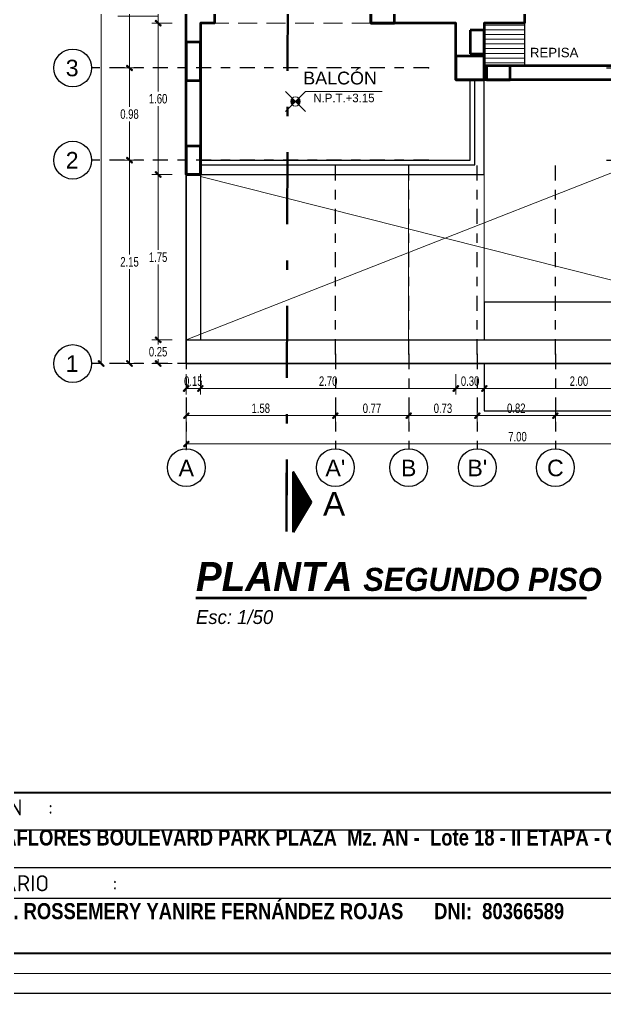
# Model space of a CAD drawing. Header units: millimetres. Extents: x 10610 to 10705, y -16613.7 to -16584.2.
# Drawn here: x 10623.36 to 10629.55, y -16613.7 to -16603.41 of the extents above; entities that cross this region are included whole.
import ezdxf
from ezdxf.enums import TextEntityAlignment as Align

# ---------------------------------------------------------------- set-up
doc = ezdxf.new("R2010")
doc.units = ezdxf.units.MM
for name, pattern in [('DASHDOTX2', [50.8, 25.4, -12.7, 0, -12.7]), ('HIDDEN', [0.375, 0.25, -0.125]), ('Punto & Rayas', [0.335139, 0.15875, -0.088194, 0, -0.088194])]:
    doc.linetypes.add(name, pattern=pattern)
doc.layers.add('0.2', color=2, linetype='Continuous')
doc.layers.add('Nuevo_Estructura - Forjados', color=7, linetype='Continuous')
for name, color, linetype, lineweight in [('0.6', 252, 'Continuous', 50), ('01_GRIS 250', 250, 'Continuous', 9), ('COLUMNAS', 6, 'Continuous', 20), ('Muro Alto', 1, 'Continuous', 80), ('Muro sin techar', 160, 'Continuous', 40), ('p2', 53, 'Continuous', 20), ('P4', 144, 'Continuous', 40), ('P6', 255, 'Continuous', 20), ('Text. titulos .jlay', 10, 'Continuous', 70)]:
    doc.layers.add(name, color=color, linetype=linetype, lineweight=lineweight)
doc.layers.add('Nuevo_Estructura - Forjados_Pluma_Nº__209', color=7, linetype='Continuous', lineweight=30, true_color=0x3e4f7b)
doc.layers.add('Nuevo_Estructura - Forjados_Pluma_Nº__219', color=7, linetype='Continuous', lineweight=13, true_color=0x404b6a)
doc.styles.add('CENTURY JOSE TEXT', font='GOTHICI.TTF')
doc.styles.add('Estilo_Generado_1', font='arial.ttf')
doc.styles.add('mahico', font='GOTHIC.TTF', dxfattribs={"width": 0.75})
doc.styles.get("Standard").update_dxf_attribs({"font": 'arial.ttf'})
doc.styles.add('style1', font='arial.ttf')
doc.styles.add('stylus', font='stylu.ttf')
doc.styles.add('TEXTO PRINCIPAL', font='swissek.ttf', dxfattribs={"height": 0.15})
doc.dimstyles.new('Copia de 50 P', dxfattribs={"dimtxt": 0.1, "dimasz": 0.01, "dimexe": 0.065, "dimexo": 0.0625, "dimgap": 0.025, "dimtad": 1, "dimtih": 1, "dimtoh": 1, "dimzin": 0, "dimdsep": 46, "dimtxsty": 'mahico', "dimblk": 'pa cotas', "dimcen": 0.09, "dimdle": 0.3, "dimclrd": 256, "dimclre": 256, "dimclrt": 256, "dimadec": 0, "dimazin": 0, "dimtfac": 1, "dimtofl": 0, "dimtmove": 0, "dimatfit": 3, "dimfxl": 0.15, "dimfxlon": 1, "dimtolj": 1, "dimtzin": 0, "dimlwd": 5, "dimlwe": 5, "dimarcsym": 0})

# ---------------------------------------------------------------- blocks, each defined once
blk = doc.blocks.new('A$C25241A85')
at = {"layer": 'p2', "lineweight": 9}
h = blk.add_hatch(color=256, dxfattribs=at)
h.paths.add_polyline_path([(0.071, 0.141, 0.198912), (0.056, 0.106, 0.198912), (0.071, 0.071), (0.106, 0.106)])
h.paths.add_polyline_path([(0.106, 0.106), (0.141, 0.071, 0.198912), (0.156, 0.106, 0.198912), (0.141, 0.141)])
at = {"layer": 'p2'}
blk.add_line((0.212, 0), (0, 0.212), dxfattribs=at)
blk.add_lwpolyline([(1.024, 0.212), (0.212, 0.212), (0, 0)], dxfattribs=at)
blk.add_circle((0.106, 0.106), 0.05, dxfattribs=at)
blk = doc.blocks.new('*X335')
at = {"color": 0}
for p, q in [((-18.3607, 8.7498), (-18.3299, 8.7806)), ((-18.3554, 8.7586), (-18.3299, 8.7841)), ((-18.3501, 8.7674), (-18.3299, 8.7877)), ((-18.3448, 8.7763), (-18.3299, 8.7912)), ((-18.3395, 8.7851), (-18.3299, 8.7947)), ((-18.3342, 8.794), (-18.3299, 8.7983)), ((-18.3892, 8.7), (-18.3299, 8.7594)), ((-18.3879, 8.6978), (-18.3299, 8.7558)), ((-18.3872, 8.7056), (-18.3299, 8.7629)), ((-18.3866, 8.6956), (-18.3299, 8.7523)), ((-18.3853, 8.6934), (-18.3299, 8.7488)), ((-18.3819, 8.7144), (-18.3299, 8.7664)), ((-18.3766, 8.7232), (-18.3299, 8.77)), ((-18.3713, 8.7321), (-18.3299, 8.7735)), ((-18.366, 8.7409), (-18.3299, 8.777)), ((-18.3839, 8.6912), (-18.3299, 8.7452)), ((-18.3826, 8.689), (-18.3299, 8.7417)), ((-18.3813, 8.6868), (-18.3299, 8.7382)), ((-18.3799, 8.6846), (-18.3299, 8.7346)), ((-18.3786, 8.6824), (-18.3299, 8.7311)), ((-18.3773, 8.6801), (-18.3299, 8.7276)), ((-18.376, 8.6779), (-18.3299, 8.724)), ((-18.3746, 8.6757), (-18.3299, 8.7205)), ((-18.3733, 8.6735), (-18.3299, 8.7169)), ((-18.372, 8.6713), (-18.3299, 8.7134)), ((-18.3707, 8.6691), (-18.3299, 8.7099)), ((-18.3693, 8.6669), (-18.3299, 8.7063)), ((-18.368, 8.6647), (-18.3299, 8.7028)), ((-18.3667, 8.6625), (-18.3299, 8.6993)), ((-18.3654, 8.6603), (-18.3299, 8.6957)), ((-18.364, 8.658), (-18.3299, 8.6922)), ((-18.3627, 8.6558), (-18.3299, 8.6887)), ((-18.3614, 8.6536), (-18.3299, 8.6851)), ((-18.3601, 8.6514), (-18.3299, 8.6816)), ((-18.3587, 8.6492), (-18.3299, 8.6781)), ((-18.3574, 8.647), (-18.3299, 8.6745)), ((-18.3561, 8.6448), (-18.3299, 8.671)), ((-18.3548, 8.6426), (-18.3299, 8.6674)), ((-18.3534, 8.6404), (-18.3299, 8.6639)), ((-18.3521, 8.6382), (-18.3299, 8.6604)), ((-18.3508, 8.6359), (-18.3299, 8.6568)), ((-18.3495, 8.6337), (-18.3299, 8.6533)), ((-18.3481, 8.6315), (-18.3299, 8.6498)), ((-18.3468, 8.6293), (-18.3299, 8.6462)), ((-18.3455, 8.6271), (-18.3299, 8.6427)), ((-18.3442, 8.6249), (-18.3299, 8.6392)), ((-18.3428, 8.6227), (-18.3299, 8.6356)), ((-18.3415, 8.6205), (-18.3299, 8.6321)), ((-18.3402, 8.6183), (-18.3299, 8.6286)), ((-18.3388, 8.6161), (-18.3299, 8.625)), ((-18.3375, 8.6139), (-18.3299, 8.6215)), ((-18.3362, 8.6116), (-18.3299, 8.6179)), ((-18.3349, 8.6094), (-18.3299, 8.6144)), ((-18.3335, 8.6072), (-18.3299, 8.6109)), ((-18.3322, 8.605), (-18.3299, 8.6073)), ((-18.3309, 8.6028), (-18.3299, 8.6038))]:
    blk.add_line(p, q, dxfattribs=at)
blk = doc.blocks.new('INDC')
at = {"layer": '0.6', "linetype": 'DASHDOTX2', "ltscale": 0.005}
blk.add_line((-0.0202, -0.0891), (-0.0202, 0.0893), dxfattribs=at)
at = {"layer": '0.6'}
blk.add_lwpolyline([(0, 0.0909), (0, -0.0909), (0.0545, 0)], close=True, dxfattribs=at)
at = {"xscale": -0.9085966123466278, "yscale": 0.9085966123466278, "zscale": 0.9085966123460401}
blk.add_blockref('*X335', (-16.6545, -7.9058), dxfattribs=at)
blk = doc.blocks.new('hjygfvdc')
at = {"layer": '0.6', "linetype": 'DASHDOTX2', "ltscale": 0.03}
blk.add_line((3030.343, 68.844), (3030.397, 92.839), dxfattribs=at)
at = {"layer": '0.2', "xscale": -3.485268437144879, "yscale": 3.485268437144879, "zscale": 3.485268437144879, "rotation": 180}
blk.add_blockref('INDC', (3030.414, 69.156), dxfattribs=at)
at = {"color": 252, "style": 'TEXTO PRINCIPAL'}
blk.add_text('A', height=0.25, dxfattribs=at).set_placement((3030.846, 69.139), align=Align.MIDDLE)
blk = doc.blocks.new('REVREER')
at = {"layer": 'COLUMNAS', "color": 1, "lineweight": 80, "ltscale": 0.2}
for points in [[(10629.823, -16644.559), (10629.973, -16644.559), (10629.973, -16644.157), (10629.823, -16644.157)], [(10632.973, -16644.304), (10632.673, -16644.304), (10632.673, -16644.554), (10632.973, -16644.554)], [(10629.973, -16645.254), (10629.823, -16645.254), (10629.823, -16645.554), (10629.973, -16645.554)]]:
    blk.add_lwpolyline(points, close=True, dxfattribs=at)
at = {"layer": 'Muro Alto', "color": 6, "linetype": 'HIDDEN', "lineweight": 60}
for points in [[(10632.023, -16643.954), (10632.023, -16643.804), (10631.773, -16643.804), (10631.773, -16643.954)], [(10632.823, -16644.279), (10632.973, -16644.279), (10632.973, -16644.029), (10632.823, -16644.029)], [(10633.248, -16644.554), (10633.248, -16644.404), (10632.998, -16644.404), (10632.998, -16644.554)]]:
    blk.add_lwpolyline(points, close=True, dxfattribs=at)
blk = doc.blocks.new('HTRHTRHTR')
for p, q in [((3400.57, -122.31), (4235.83, -122.31)), ((3944.67, -122.31), (3596.93, -122.31)), ((3909.89, -130.47), (3582.74, -130.47)), ((3909.89, -138.63), (3582.74, -138.63)), ((3753.41, -145.26), (3582.74, -145.26)), ((4235.83, -157.09), (3400.57, -157.09)), ((3400.57, -157.09), (4235.83, -157.09)), ((4244.53, -165.78), (3391.88, -165.78))]:
    blk.add_line(p, q)
at = {"layer": 'P4', "color": 7}
for p, q in [((3400.57, -122.31), (4235.83, -122.31)), ((4235.83, -157.09), (3400.57, -157.09))]:
    blk.add_line(p, q, dxfattribs=at)
at = {"layer": 'P6', "color": 7}
blk.add_line((4240.18, -161.44), (3396.22, -161.44), dxfattribs=at)
at = {"attachment_point": 1}
for s, width, insert, char_height in [('{\\fISOCPEUR|b0|i0|c0|p34;UBICACIÓN^I:\\P\\H0.11883x;\\P\\fArial Narrow|b1|i0|c0|p34;\\H8.4156x;URB. MIRAFLORES BOULEVARD PARK PLAZA  Mz. AN -  Lote 18 - II ETAPA - CASTILLA}', 170.715, (3584.49, -123.81), 3.47742), ('{\\fISOCPEUR|b0|i0|c0|p34;PROPIETARIO^I:\\P\\H0.04009x;\\P\\fArial Narrow|b1|i0|c0|p34;\\H24.94136x;^ISra. ROSSEMERY YANIRE FERNÁNDEZ ROJAS ^IDNI:  80366589}', 173.2287, (3584.49, -140.2), 3.4774)]:
    blk.add_mtext_dynamic_manual_height_columns(s, width=width, gutter_width=1.07, heights=[0], dxfattribs=dict(at, insert=insert, char_height=char_height))
blk = doc.blocks.new('Marcador de red estándar')
at = {"layer": 'Nuevo_Estructura - Forjados_Pluma_Nº__209', "color": 167, "linetype": 'Punto & Rayas', "lineweight": 30, "true_color": 0x3e4f7b}
for q in [(-10.9, 0), (-7.9, 0)]:
    blk.add_line((-9.9, 0), q, dxfattribs=at)
at = {"layer": 'Nuevo_Estructura - Forjados_Pluma_Nº__209', "color": 167, "linetype": 'Continuous', "lineweight": 30, "true_color": 0x3e4f7b}
blk.add_circle((-11.1, 0), 0.2, dxfattribs=at)
at = {"layer": 'Nuevo_Estructura - Forjados_Pluma_Nº__209', "color": 167, "linetype": 'Punto & Rayas', "lineweight": 30, "true_color": 0x3e4f7b}
blk.add_point((-9.9, 0), dxfattribs=at)
blk.add_point((-9.9, 0), dxfattribs=at)
at = {"layer": 'Nuevo_Estructura - Forjados_Pluma_Nº__219', "color": 167, "lineweight": 13, "true_color": 0x404b6a, "style": 'Estilo_Generado_1'}
for tag, p in [('AC_MarkerText_1_0', (-10.973, -0.04)), ('AC_MarkerText_1_1', (11.228, -0.04))]:
    blk.add_attdef(tag, text='', height=0.175, rotation=270, dxfattribs=at).set_placement(p, align=Align.TOP_CENTER)
blk = doc.blocks.new('pa cotas')
h = blk.add_hatch(color=256)
h.paths.add_polyline_path([(2.4, 3.1), (-3.1, -2.4), (-2.4, -3.1)])
h.paths.add_polyline_path([(3.1, 2.4), (2.4, 3.1), (-2.4, -3.1)])
blk.add_line((-2.4, -3.1), (2.4, 3.1))
blk.add_lwpolyline([(3.1, 2.4), (2.4, 3.1), (-3.1, -2.4), (-2.4, -3.1)], close=True)
blk = doc.blocks.new('*D659')
at = {"lineweight": 5, "transparency": 16777216}
for p, q in [((10599.703, -16552.193), (10599.488, -16552.193)), ((10599.553, -16552.203), (10599.553, -16562.116)), ((10599.553, -16572.183), (10599.553, -16562.271)), ((10599.553, -16572.193), (10599.488, -16572.193))]:
    blk.add_line(p, q, dxfattribs=at)
at = {"layer": 'Defpoints', "color": 0, "transparency": 16777216}
for p in [(10600.453, -16552.193), (10599.553, -16572.193), (10599.553, -16572.193)]:
    blk.add_point(p, dxfattribs=at)
at = {"lineweight": 5, "transparency": 16777216, "xscale": 0.01, "yscale": 0.01, "zscale": 0.01}
for p, rotation in [((10599.553, -16552.193), 90), ((10599.553, -16572.193), 270)]:
    blk.add_blockref('pa cotas', p, dxfattribs=dict(at, rotation=rotation))
at = {"transparency": 16777216, "insert": (10599.553, -16562.193), "char_height": 0.1, "attachment_point": 5, "style": 'mahico'}
blk.add_mtext('\\A1;20.00', dxfattribs=at)
blk = doc.blocks.new('Marcador de red estándar_2')
at = {"layer": 'Nuevo_Estructura - Forjados_Pluma_Nº__209', "color": 167, "linetype": 'Punto & Rayas', "lineweight": 30, "true_color": 0x3e4f7b}
for p, q in [((-0.942, 0), (-4.5, 0)), ((0.942, 0), (4.5, 0))]:
    blk.add_line(p, q, dxfattribs=at)
at = {"layer": 'Nuevo_Estructura - Forjados_Pluma_Nº__209', "color": 167, "linetype": 'Continuous', "lineweight": 30, "true_color": 0x3e4f7b}
for centre in [(-4.7, 0), (4.7, 0)]:
    blk.add_circle(centre, 0.2, dxfattribs=at)
at = {"layer": 'Nuevo_Estructura - Forjados_Pluma_Nº__209', "color": 167, "linetype": 'Punto & Rayas', "lineweight": 30, "true_color": 0x3e4f7b}
blk.add_point((0.942, 0), dxfattribs=at)
blk.add_point((0.942, 0), dxfattribs=at)
at = {"layer": 'Nuevo_Estructura - Forjados_Pluma_Nº__219', "color": 167, "lineweight": 13, "true_color": 0x404b6a, "style": 'Estilo_Generado_1'}
for tag, p in [('AC_MarkerText_1_0', (-4.7, -0.168)), ('AC_MarkerText_1_1', (4.7, -0.168))]:
    blk.add_attdef(tag, text='', height=0.175, rotation=180, dxfattribs=at).set_placement(p, align=Align.TOP_CENTER)
blk = doc.blocks.new('*D662')
at = {"lineweight": 5, "transparency": 16777216}
for p, q in [((10600.003, -16566.618), (10599.788, -16566.618)), ((10599.853, -16566.628), (10599.853, -16567.766)), ((10599.853, -16569.058), (10599.853, -16567.921)), ((10600.003, -16569.068), (10599.788, -16569.068))]:
    blk.add_line(p, q, dxfattribs=at)
at = {"layer": 'Defpoints', "color": 0, "transparency": 16777216}
for p in [(10600.453, -16566.618), (10599.853, -16569.068), (10600.453, -16569.068)]:
    blk.add_point(p, dxfattribs=at)
at = {"lineweight": 5, "transparency": 16777216, "xscale": 0.01, "yscale": 0.01, "zscale": 0.01}
for p, rotation in [((10599.853, -16566.618), 90), ((10599.853, -16569.068), 270)]:
    blk.add_blockref('pa cotas', p, dxfattribs=dict(at, rotation=rotation))
at = {"transparency": 16777216, "insert": (10599.853, -16567.843), "char_height": 0.1, "attachment_point": 5, "style": 'mahico'}
blk.add_mtext('\\A1;2.45', dxfattribs=at)
blk = doc.blocks.new('*D663')
at = {"lineweight": 5, "transparency": 16777216}
for p, q in [((10600.003, -16569.068), (10599.788, -16569.068)), ((10599.853, -16569.078), (10599.853, -16569.478)), ((10599.853, -16570.033), (10599.853, -16569.633)), ((10600.003, -16570.043), (10599.788, -16570.043))]:
    blk.add_line(p, q, dxfattribs=at)
at = {"layer": 'Defpoints', "color": 0, "transparency": 16777216}
for p in [(10600.453, -16569.068), (10599.853, -16570.043), (10600.453, -16570.043)]:
    blk.add_point(p, dxfattribs=at)
at = {"lineweight": 5, "transparency": 16777216, "xscale": 0.01, "yscale": 0.01, "zscale": 0.01}
for p, rotation in [((10599.853, -16569.068), 90), ((10599.853, -16570.043), 270)]:
    blk.add_blockref('pa cotas', p, dxfattribs=dict(at, rotation=rotation))
at = {"transparency": 16777216, "insert": (10599.853, -16569.556), "char_height": 0.1, "attachment_point": 5, "style": 'mahico'}
blk.add_mtext('\\A1;0.98', dxfattribs=at)
blk = doc.blocks.new('*D664')
at = {"lineweight": 5, "transparency": 16777216}
for p, q in [((10600.003, -16570.043), (10599.788, -16570.043)), ((10599.853, -16570.053), (10599.853, -16571.041)), ((10599.853, -16572.183), (10599.853, -16571.196)), ((10600.003, -16572.193), (10599.788, -16572.193))]:
    blk.add_line(p, q, dxfattribs=at)
at = {"layer": 'Defpoints', "color": 0, "transparency": 16777216}
for p in [(10600.453, -16570.043), (10599.853, -16572.193), (10600.453, -16572.193)]:
    blk.add_point(p, dxfattribs=at)
at = {"lineweight": 5, "transparency": 16777216, "xscale": 0.01, "yscale": 0.01, "zscale": 0.01}
for p, rotation in [((10599.853, -16570.043), 90), ((10599.853, -16572.193), 270)]:
    blk.add_blockref('pa cotas', p, dxfattribs=dict(at, rotation=rotation))
at = {"transparency": 16777216, "insert": (10599.853, -16571.118), "char_height": 0.1, "attachment_point": 5, "style": 'mahico'}
blk.add_mtext('\\A1;2.15', dxfattribs=at)
blk = doc.blocks.new('*D687')
at = {"lineweight": 5, "transparency": 16777216}
for p, q in [((10600.453, -16572.893), (10600.453, -16573.108)), ((10600.463, -16573.043), (10607.443, -16573.043)), ((10607.453, -16573.043), (10607.453, -16573.108))]:
    blk.add_line(p, q, dxfattribs=at)
at = {"layer": 'Defpoints', "color": 0, "transparency": 16777216}
for p in [(10600.453, -16572.143), (10607.453, -16573.043), (10607.453, -16573.043)]:
    blk.add_point(p, dxfattribs=at)
at = {"lineweight": 5, "transparency": 16777216, "xscale": 0.01, "yscale": 0.01, "zscale": 0.01, "rotation": 180}
blk.add_blockref('pa cotas', (10600.453, -16573.043), dxfattribs=at)
at = {"lineweight": 5, "transparency": 16777216, "xscale": 0.01, "yscale": 0.01, "zscale": 0.01}
blk.add_blockref('pa cotas', (10607.453, -16573.043), dxfattribs=at)
at = {"transparency": 16777216, "insert": (10603.953, -16572.966), "char_height": 0.1, "attachment_point": 5, "style": 'mahico'}
blk.add_mtext('\\A1;7.00', dxfattribs=at)
blk = doc.blocks.new('*D688')
at = {"lineweight": 5, "transparency": 16777216}
for p, q in [((10600.453, -16572.593), (10600.453, -16572.808)), ((10602.028, -16572.593), (10602.028, -16572.808)), ((10600.463, -16572.743), (10602.018, -16572.743))]:
    blk.add_line(p, q, dxfattribs=at)
at = {"layer": 'Defpoints', "color": 0, "transparency": 16777216}
for p in [(10600.453, -16572.143), (10602.028, -16572.193), (10602.028, -16572.743)]:
    blk.add_point(p, dxfattribs=at)
at = {"lineweight": 5, "transparency": 16777216, "xscale": 0.01, "yscale": 0.01, "zscale": 0.01, "rotation": 180}
blk.add_blockref('pa cotas', (10600.453, -16572.743), dxfattribs=at)
at = {"lineweight": 5, "transparency": 16777216, "xscale": 0.01, "yscale": 0.01, "zscale": 0.01}
blk.add_blockref('pa cotas', (10602.028, -16572.743), dxfattribs=at)
at = {"transparency": 16777216, "insert": (10601.24, -16572.666), "char_height": 0.1, "attachment_point": 5, "style": 'mahico'}
blk.add_mtext('\\A1;1.58', dxfattribs=at)
blk = doc.blocks.new('*D689')
at = {"lineweight": 5, "transparency": 16777216}
for p, q in [((10602.028, -16572.593), (10602.028, -16572.808)), ((10602.803, -16572.593), (10602.803, -16572.808)), ((10602.038, -16572.743), (10602.793, -16572.743))]:
    blk.add_line(p, q, dxfattribs=at)
at = {"layer": 'Defpoints', "color": 0, "transparency": 16777216}
for p in [(10602.028, -16572.193), (10602.803, -16572.193), (10602.803, -16572.743)]:
    blk.add_point(p, dxfattribs=at)
at = {"lineweight": 5, "transparency": 16777216, "xscale": 0.01, "yscale": 0.01, "zscale": 0.01, "rotation": 180}
blk.add_blockref('pa cotas', (10602.028, -16572.743), dxfattribs=at)
at = {"lineweight": 5, "transparency": 16777216, "xscale": 0.01, "yscale": 0.01, "zscale": 0.01}
blk.add_blockref('pa cotas', (10602.803, -16572.743), dxfattribs=at)
at = {"transparency": 16777216, "insert": (10602.415, -16572.666), "char_height": 0.1, "attachment_point": 5, "style": 'mahico'}
blk.add_mtext('\\A1;0.77', dxfattribs=at)
blk = doc.blocks.new('*D690')
at = {"lineweight": 5, "transparency": 16777216}
for p, q in [((10602.803, -16572.593), (10602.803, -16572.808)), ((10603.528, -16572.593), (10603.528, -16572.808)), ((10602.813, -16572.743), (10603.518, -16572.743))]:
    blk.add_line(p, q, dxfattribs=at)
at = {"layer": 'Defpoints', "color": 0, "transparency": 16777216}
for p in [(10602.803, -16572.193), (10603.528, -16572.193), (10603.528, -16572.743)]:
    blk.add_point(p, dxfattribs=at)
at = {"lineweight": 5, "transparency": 16777216, "xscale": 0.01, "yscale": 0.01, "zscale": 0.01, "rotation": 180}
blk.add_blockref('pa cotas', (10602.803, -16572.743), dxfattribs=at)
at = {"lineweight": 5, "transparency": 16777216, "xscale": 0.01, "yscale": 0.01, "zscale": 0.01}
blk.add_blockref('pa cotas', (10603.528, -16572.743), dxfattribs=at)
at = {"transparency": 16777216, "insert": (10603.165, -16572.666), "char_height": 0.1, "attachment_point": 5, "style": 'mahico'}
blk.add_mtext('\\A1;0.73', dxfattribs=at)
blk = doc.blocks.new('*D691')
at = {"lineweight": 5, "transparency": 16777216}
for p, q in [((10603.528, -16572.593), (10603.528, -16572.808)), ((10604.353, -16572.593), (10604.353, -16572.808)), ((10603.538, -16572.743), (10604.343, -16572.743))]:
    blk.add_line(p, q, dxfattribs=at)
at = {"layer": 'Defpoints', "color": 0, "transparency": 16777216}
for p in [(10603.528, -16572.193), (10604.353, -16572.193), (10604.353, -16572.743)]:
    blk.add_point(p, dxfattribs=at)
at = {"lineweight": 5, "transparency": 16777216, "xscale": 0.01, "yscale": 0.01, "zscale": 0.01, "rotation": 180}
blk.add_blockref('pa cotas', (10603.528, -16572.743), dxfattribs=at)
at = {"lineweight": 5, "transparency": 16777216, "xscale": 0.01, "yscale": 0.01, "zscale": 0.01}
blk.add_blockref('pa cotas', (10604.353, -16572.743), dxfattribs=at)
at = {"transparency": 16777216, "insert": (10603.94, -16572.666), "char_height": 0.1, "attachment_point": 5, "style": 'mahico'}
blk.add_mtext('\\A1;0.82', dxfattribs=at)
blk = doc.blocks.new('*D692')
at = {"lineweight": 5, "transparency": 16777216}
for p, q in [((10604.353, -16572.593), (10604.353, -16572.808)), ((10605.803, -16572.593), (10605.803, -16572.808)), ((10604.363, -16572.743), (10605.793, -16572.743))]:
    blk.add_line(p, q, dxfattribs=at)
at = {"layer": 'Defpoints', "color": 0, "transparency": 16777216}
for p in [(10604.353, -16572.193), (10605.803, -16572.193), (10605.803, -16572.743)]:
    blk.add_point(p, dxfattribs=at)
at = {"lineweight": 5, "transparency": 16777216, "xscale": 0.01, "yscale": 0.01, "zscale": 0.01, "rotation": 180}
blk.add_blockref('pa cotas', (10604.353, -16572.743), dxfattribs=at)
at = {"lineweight": 5, "transparency": 16777216, "xscale": 0.01, "yscale": 0.01, "zscale": 0.01}
blk.add_blockref('pa cotas', (10605.803, -16572.743), dxfattribs=at)
at = {"transparency": 16777216, "insert": (10605.078, -16572.666), "char_height": 0.1, "attachment_point": 5, "style": 'mahico'}
blk.add_mtext('\\A1;1.45', dxfattribs=at)
blk = doc.blocks.new('*D702')
at = {"lineweight": 5, "transparency": 16777216}
for p, q in [((10625.123, -16607.156), (10625.123, -16607.371)), ((10625.273, -16607.156), (10625.273, -16607.371)), ((10625.133, -16607.306), (10625.263, -16607.306))]:
    blk.add_line(p, q, dxfattribs=at)
at = {"layer": 'Defpoints', "color": 0, "transparency": 16777216}
for p in [(10625.123, -16607.043), (10625.273, -16607.043), (10625.273, -16607.306)]:
    blk.add_point(p, dxfattribs=at)
at = {"lineweight": 5, "transparency": 16777216, "xscale": 0.01, "yscale": 0.01, "zscale": 0.01, "rotation": 180}
blk.add_blockref('pa cotas', (10625.123, -16607.306), dxfattribs=at)
at = {"lineweight": 5, "transparency": 16777216, "xscale": 0.01, "yscale": 0.01, "zscale": 0.01}
blk.add_blockref('pa cotas', (10625.273, -16607.306), dxfattribs=at)
at = {"transparency": 16777216, "insert": (10625.198, -16607.229), "char_height": 0.1, "attachment_point": 5, "style": 'mahico'}
blk.add_mtext('\\A1;0.15', dxfattribs=at)
blk = doc.blocks.new('*D768')
at = {"lineweight": 5, "transparency": 16777216}
for p, q in [((10625.273, -16607.156), (10625.273, -16607.371)), ((10627.973, -16607.156), (10627.973, -16607.371)), ((10625.283, -16607.306), (10627.963, -16607.306))]:
    blk.add_line(p, q, dxfattribs=at)
at = {"layer": 'Defpoints', "color": 0, "transparency": 16777216}
for p in [(10627.973, -16604.043), (10625.273, -16607.043), (10627.973, -16607.306)]:
    blk.add_point(p, dxfattribs=at)
at = {"lineweight": 5, "transparency": 16777216, "xscale": 0.01, "yscale": 0.01, "zscale": 0.01, "rotation": 180}
blk.add_blockref('pa cotas', (10625.273, -16607.306), dxfattribs=at)
at = {"lineweight": 5, "transparency": 16777216, "xscale": 0.01, "yscale": 0.01, "zscale": 0.01}
blk.add_blockref('pa cotas', (10627.973, -16607.306), dxfattribs=at)
at = {"transparency": 16777216, "insert": (10626.623, -16607.229), "char_height": 0.1, "attachment_point": 5, "style": 'mahico'}
blk.add_mtext('\\A1;2.70', dxfattribs=at)
blk = doc.blocks.new('*D769')
at = {"lineweight": 5, "transparency": 16777216}
for p, q in [((10627.973, -16607.156), (10627.973, -16607.371)), ((10628.273, -16607.156), (10628.273, -16607.371)), ((10627.983, -16607.306), (10628.263, -16607.306))]:
    blk.add_line(p, q, dxfattribs=at)
at = {"layer": 'Defpoints', "color": 0, "transparency": 16777216}
for p in [(10628.273, -16603.893), (10627.973, -16604.043), (10628.273, -16607.306)]:
    blk.add_point(p, dxfattribs=at)
at = {"lineweight": 5, "transparency": 16777216, "xscale": 0.01, "yscale": 0.01, "zscale": 0.01, "rotation": 180}
blk.add_blockref('pa cotas', (10627.973, -16607.306), dxfattribs=at)
at = {"lineweight": 5, "transparency": 16777216, "xscale": 0.01, "yscale": 0.01, "zscale": 0.01}
blk.add_blockref('pa cotas', (10628.273, -16607.306), dxfattribs=at)
at = {"transparency": 16777216, "insert": (10628.123, -16607.229), "char_height": 0.1, "attachment_point": 5, "style": 'mahico'}
blk.add_mtext('\\A1;0.30', dxfattribs=at)
blk = doc.blocks.new('*D770')
at = {"lineweight": 5, "transparency": 16777216}
for p, q in [((10628.273, -16607.156), (10628.273, -16607.371)), ((10630.273, -16607.156), (10630.273, -16607.371)), ((10628.283, -16607.306), (10630.263, -16607.306))]:
    blk.add_line(p, q, dxfattribs=at)
at = {"layer": 'Defpoints', "color": 0, "transparency": 16777216}
for p in [(10628.273, -16603.893), (10630.273, -16604.043), (10630.273, -16607.306)]:
    blk.add_point(p, dxfattribs=at)
at = {"lineweight": 5, "transparency": 16777216, "xscale": 0.01, "yscale": 0.01, "zscale": 0.01, "rotation": 180}
blk.add_blockref('pa cotas', (10628.273, -16607.306), dxfattribs=at)
at = {"lineweight": 5, "transparency": 16777216, "xscale": 0.01, "yscale": 0.01, "zscale": 0.01}
blk.add_blockref('pa cotas', (10630.273, -16607.306), dxfattribs=at)
at = {"transparency": 16777216, "insert": (10629.273, -16607.229), "char_height": 0.1, "attachment_point": 5, "style": 'mahico'}
blk.add_mtext('\\A1;2.00', dxfattribs=at)
blk = doc.blocks.new('*D785')
at = {"lineweight": 5, "transparency": 16777216}
for p, q in [((10624.643, -16603.369), (10624.399, -16603.369)), ((10624.826, -16603.369), (10624.643, -16603.369)), ((10624.976, -16603.293), (10624.761, -16603.293)), ((10624.826, -16603.303), (10624.826, -16603.434)), ((10624.976, -16603.444), (10624.761, -16603.444))]:
    blk.add_line(p, q, dxfattribs=at)
at = {"layer": 'Defpoints', "color": 0, "transparency": 16777216}
for p in [(10627.073, -16603.293), (10624.826, -16603.444), (10625.273, -16603.444)]:
    blk.add_point(p, dxfattribs=at)
at = {"lineweight": 5, "transparency": 16777216, "xscale": 0.01, "yscale": 0.01, "zscale": 0.01}
for p, rotation in [((10624.826, -16603.293), 90), ((10624.826, -16603.444), 270)]:
    blk.add_blockref('pa cotas', p, dxfattribs=dict(at, rotation=rotation))
at = {"transparency": 16777216, "insert": (10624.521, -16603.291), "char_height": 0.1, "attachment_point": 5, "style": 'mahico'}
blk.add_mtext('\\A1;0.15', dxfattribs=at)
blk = doc.blocks.new('*D786')
at = {"lineweight": 5, "transparency": 16777216}
for p, q in [((10624.976, -16603.444), (10624.761, -16603.444)), ((10624.826, -16603.454), (10624.826, -16604.166)), ((10624.826, -16605.034), (10624.826, -16604.321)), ((10624.976, -16605.044), (10624.761, -16605.044))]:
    blk.add_line(p, q, dxfattribs=at)
at = {"layer": 'Defpoints', "color": 0, "transparency": 16777216}
for p in [(10625.273, -16603.444), (10624.826, -16605.044), (10625.123, -16605.044)]:
    blk.add_point(p, dxfattribs=at)
at = {"lineweight": 5, "transparency": 16777216, "xscale": 0.01, "yscale": 0.01, "zscale": 0.01}
for p, rotation in [((10624.826, -16603.444), 90), ((10624.826, -16605.044), 270)]:
    blk.add_blockref('pa cotas', p, dxfattribs=dict(at, rotation=rotation))
at = {"transparency": 16777216, "insert": (10624.826, -16604.244), "char_height": 0.1, "attachment_point": 5, "style": 'mahico'}
blk.add_mtext('\\A1;1.60', dxfattribs=at)
blk = doc.blocks.new('*D787')
at = {"lineweight": 5, "transparency": 16777216}
for p, q in [((10624.976, -16605.044), (10624.761, -16605.044)), ((10624.826, -16605.054), (10624.826, -16605.842)), ((10624.826, -16606.783), (10624.826, -16605.995)), ((10624.976, -16606.793), (10624.761, -16606.793))]:
    blk.add_line(p, q, dxfattribs=at)
at = {"layer": 'Defpoints', "color": 0, "transparency": 16777216}
for p in [(10625.123, -16605.044), (10624.826, -16606.793), (10625.123, -16606.793)]:
    blk.add_point(p, dxfattribs=at)
at = {"lineweight": 5, "transparency": 16777216, "xscale": 0.01, "yscale": 0.01, "zscale": 0.01}
for p, rotation in [((10624.826, -16605.044), 90), ((10624.826, -16606.793), 270)]:
    blk.add_blockref('pa cotas', p, dxfattribs=dict(at, rotation=rotation))
at = {"transparency": 16777216, "insert": (10624.826, -16605.919), "char_height": 0.1, "attachment_point": 5, "style": 'mahico'}
blk.add_mtext('\\A1;1.75', dxfattribs=at)
blk = doc.blocks.new('*D788')
at = {"lineweight": 5, "transparency": 16777216}
for p, q in [((10624.976, -16606.793), (10624.761, -16606.793)), ((10624.826, -16606.803), (10624.826, -16606.841)), ((10624.976, -16607.043), (10624.761, -16607.043)), ((10624.826, -16607.033), (10624.826, -16606.996))]:
    blk.add_line(p, q, dxfattribs=at)
at = {"layer": 'Defpoints', "color": 0, "transparency": 16777216}
for p in [(10625.123, -16606.793), (10624.826, -16607.043), (10625.123, -16607.043)]:
    blk.add_point(p, dxfattribs=at)
at = {"lineweight": 5, "transparency": 16777216, "xscale": 0.01, "yscale": 0.01, "zscale": 0.01}
for p, rotation in [((10624.826, -16606.793), 90), ((10624.826, -16607.043), 270)]:
    blk.add_blockref('pa cotas', p, dxfattribs=dict(at, rotation=rotation))
at = {"transparency": 16777216, "insert": (10624.826, -16606.918), "char_height": 0.1, "attachment_point": 5, "style": 'mahico'}
blk.add_mtext('\\A1;0.25', dxfattribs=at)
blk = doc.blocks.new('fdvfvfdvdf')
at = {"layer": 'Nuevo_Estructura - Forjados', "color": 8, "linetype": 'Continuous', "lineweight": 15}
ref = blk.add_blockref('Marcador de red estándar', (10600.453, -16562.193), dxfattribs=dict(at, rotation=90))
ref.add_attrib('AC_MarkerText_1', 'A', dxfattribs={"layer": 'Nuevo_Estructura - Forjados_Pluma_Nº__219', "color": 167, "lineweight": 13, "true_color": 0x404b6a, "height": 0.175, "style": 'Estilo_Generado_1'}).set_placement((10600.453, -16573.209), align=Align.TOP_CENTER)
ref = blk.add_blockref('Marcador de red estándar', (10602.028, -16562.193), dxfattribs=dict(at, rotation=90))
ref.add_attrib('AC_MarkerText_1', "A'", dxfattribs={"layer": 'Nuevo_Estructura - Forjados_Pluma_Nº__219', "color": 167, "lineweight": 13, "true_color": 0x404b6a, "height": 0.175, "style": 'Estilo_Generado_1'}).set_placement((10602.028, -16573.209), align=Align.TOP_CENTER)
ref = blk.add_blockref('Marcador de red estándar', (10602.803, -16562.193), dxfattribs=dict(at, rotation=90))
ref.add_attrib('AC_MarkerText_1', 'B', dxfattribs={"layer": 'Nuevo_Estructura - Forjados_Pluma_Nº__219', "color": 167, "lineweight": 13, "true_color": 0x404b6a, "height": 0.175, "style": 'Estilo_Generado_1'}).set_placement((10602.803, -16573.209), align=Align.TOP_CENTER)
ref = blk.add_blockref('Marcador de red estándar', (10603.528, -16562.193), dxfattribs=dict(at, rotation=90))
ref.add_attrib('AC_MarkerText_1', "B'", dxfattribs={"layer": 'Nuevo_Estructura - Forjados_Pluma_Nº__219', "color": 167, "lineweight": 13, "true_color": 0x404b6a, "height": 0.175, "style": 'Estilo_Generado_1'}).set_placement((10603.528, -16573.209), align=Align.TOP_CENTER)
ref = blk.add_blockref('Marcador de red estándar', (10604.353, -16562.193), dxfattribs=dict(at, rotation=90))
ref.add_attrib('AC_MarkerText_1', 'C', dxfattribs={"layer": 'Nuevo_Estructura - Forjados_Pluma_Nº__219', "color": 167, "lineweight": 13, "true_color": 0x404b6a, "height": 0.175, "style": 'Estilo_Generado_1'}).set_placement((10604.353, -16573.209), align=Align.TOP_CENTER)
ref = blk.add_blockref('Marcador de red estándar_2', (10603.953, -16569.068), dxfattribs=dict(at, rotation=180))
ref.add_attrib('AC_MarkerText_1', '3', dxfattribs={"layer": 'Nuevo_Estructura - Forjados_Pluma_Nº__219', "color": 167, "lineweight": 13, "true_color": 0x404b6a, "height": 0.175, "style": 'Estilo_Generado_1'}).set_placement((10608.645, -16568.981), align=Align.TOP_CENTER)
ref.add_attrib('AC_MarkerText_1_1', '3', dxfattribs={"layer": 'Nuevo_Estructura - Forjados_Pluma_Nº__219', "color": 167, "lineweight": 13, "true_color": 0x404b6a, "height": 0.175, "style": 'Estilo_Generado_1'}).set_placement((10599.247, -16568.981), align=Align.TOP_CENTER)
ref = blk.add_blockref('Marcador de red estándar_2', (10603.953, -16570.043), dxfattribs=dict(at, rotation=180))
ref.add_attrib('AC_MarkerText_1', '2', dxfattribs={"layer": 'Nuevo_Estructura - Forjados_Pluma_Nº__219', "color": 167, "lineweight": 13, "true_color": 0x404b6a, "height": 0.175, "style": 'Estilo_Generado_1'}).set_placement((10608.645, -16569.956), align=Align.TOP_CENTER)
ref.add_attrib('AC_MarkerText_1_1', '2', dxfattribs={"layer": 'Nuevo_Estructura - Forjados_Pluma_Nº__219', "color": 167, "lineweight": 13, "true_color": 0x404b6a, "height": 0.175, "style": 'Estilo_Generado_1'}).set_placement((10599.247, -16569.956), align=Align.TOP_CENTER)
ref = blk.add_blockref('Marcador de red estándar_2', (10603.953, -16572.193), dxfattribs=dict(at, rotation=180))
ref.add_attrib('AC_MarkerText_1', '1', dxfattribs={"layer": 'Nuevo_Estructura - Forjados_Pluma_Nº__219', "color": 167, "lineweight": 13, "true_color": 0x404b6a, "height": 0.175, "style": 'Estilo_Generado_1'}).set_placement((10608.645, -16572.106), align=Align.TOP_CENTER)
ref.add_attrib('AC_MarkerText_1_1', '1', dxfattribs={"layer": 'Nuevo_Estructura - Forjados_Pluma_Nº__219', "color": 167, "lineweight": 13, "true_color": 0x404b6a, "height": 0.175, "style": 'Estilo_Generado_1'}).set_placement((10599.247, -16572.106), align=Align.TOP_CENTER)
dim = blk.add_linear_dim(base=(10599.553, -16572.193), p1=(10600.453, -16552.193), p2=(10599.553, -16572.193), angle=270, dimstyle='Copia de 50 P')
dim.commit()
dim.dimension.update_dxf_attribs({"geometry": '*D659', "text_midpoint": (10599.553, -16562.193)})
for base, p1, p2, picture, middle in [((10599.853, -16569.068), (10600.453, -16566.618), (10600.453, -16569.068), '*D662', (10599.853, -16567.843)), ((10599.8527, -16570.0432), (10600.4527, -16569.0681), (10600.4527, -16570.0432), '*D663', (10599.8527, -16569.5556)), ((10599.853, -16572.193), (10600.453, -16570.043), (10600.453, -16572.193), '*D664', (10599.853, -16571.118))]:
    dim = blk.add_linear_dim(base=base, p1=p1, p2=p2, angle=270, dimstyle='Copia de 50 P', override={"dimtmove": 1})
    dim.commit()
    dim.dimension.update_dxf_attribs({"geometry": picture, "text_midpoint": middle})
dim = blk.add_linear_dim(base=(10607.453, -16573.043), p1=(10600.453, -16572.143), p2=(10607.453, -16573.043), dimstyle='Copia de 50 P')
dim.commit()
dim.dimension.update_dxf_attribs({"geometry": '*D687', "text_midpoint": (10603.953, -16572.966)})
for base, p1, p2, picture, middle in [((10602.027745453, -16572.743130214), (10600.452745452, -16572.143130384), (10602.027745453, -16572.193130384), '*D688', (10601.240245453, -16572.665614918)), ((10602.802745452, -16572.743130214), (10602.027745453, -16572.193130384), (10602.802745452, -16572.193130384), '*D689', (10602.415245453, -16572.665614918)), ((10603.527745453, -16572.743130214), (10602.802745452, -16572.193130384), (10603.527745453, -16572.193130384), '*D690', (10603.165245453, -16572.665614918)), ((10604.352745452, -16572.743130214), (10603.527745453, -16572.193130384), (10604.352745452, -16572.193130384), '*D691', (10603.940245453, -16572.665614918)), ((10605.803, -16572.743), (10604.353, -16572.193), (10605.803, -16572.193), '*D692', (10605.078, -16572.666))]:
    dim = blk.add_linear_dim(base=base, p1=p1, p2=p2, dimstyle='Copia de 50 P', override={"dimtmove": 1})
    dim.commit()
    dim.dimension.update_dxf_attribs({"geometry": picture, "text_midpoint": middle})

msp = doc.modelspace()

# ---------------------------------------------------------------- hatches: boundary and pattern name
at = {"layer": '01_GRIS 250', "true_color": 0x939598}
h = msp.add_hatch(dxfattribs=at)
h.set_pattern_fill('_USER', color=252, scale=0.05, pattern_type=0)
h.set_pattern_definition([(360, (102.999583, -138.5641), (3e-17, 0.05), [])])
h.paths.add_polyline_path([(10628.698, -16603.444), (10628.273, -16603.444), (10628.273, -16603.893), (10628.698, -16603.893)])

# ---------------------------------------------------------------- linework, layer by layer
for p, q in [((10625.123, -16587.043), (10625.123, -16607.043)), ((10628.698, -16598.243), (10628.698, -16603.444)), ((10628.273, -16603.444), (10628.698, -16603.444)), ((10628.273, -16603.893), (10628.273, -16603.444)), ((10628.698, -16603.444), (10628.698, -16603.893)), ((10625.273, -16605.043), (10625.123, -16605.043)), ((10625.273, -16605.043), (10625.273, -16606.793)), ((10627.473, -16605.043), (10628.273, -16605.043)), ((10625.123, -16606.793), (10627.623, -16606.793)), ((10627.623, -16606.793), (10632.123, -16606.793)), ((10625.123, -16607.043), (10632.123, -16607.043))]:
    msp.add_line(p, q)
at = {"color": 251, "lineweight": 9, "true_color": 0x636466}
for p, q in [((10627.473, -16606.793), (10627.473, -16605.043)), ((10628.273, -16606.793), (10628.273, -16605.043))]:
    msp.add_line(p, q, dxfattribs=at)
for points in [[(10632.123, -16589.043), (10632.123, -16607.043), (10625.123, -16607.043), (10625.123, -16587.043), (10632.123, -16587.043), (10632.123, -16589.043)], [(10625.123, -16603.444), (10625.123, -16605.043), (10628.273, -16605.043), (10628.273, -16604.043)], [(10631.973, -16606.793), (10631.973, -16606.393), (10628.273, -16606.393), (10628.273, -16606.793)], [(10628.273, -16607.043), (10628.273, -16607.543), (10631.973, -16607.543), (10631.973, -16607.043)]]:
    msp.add_lwpolyline(points)
at = {"lineweight": 60}
for points in [[(10625.273, -16605.043), (10625.123, -16605.043), (10625.123, -16597.193), (10627.323, -16597.193), (10627.323, -16596.743), (10627.473, -16596.743), (10627.473, -16597.193), (10629.023, -16597.193), (10629.023, -16597.343), (10627.473, -16597.343), (10627.473, -16598.393), (10627.323, -16598.393), (10627.323, -16597.443), (10625.273, -16597.443), (10625.273, -16599.143), (10627.473, -16599.143), (10627.473, -16599.293), (10625.423, -16599.293), (10625.423, -16603.444), (10625.273, -16603.444)], [(10628.698, -16603.444), (10628.273, -16603.444), (10628.273, -16603.893), (10630.273, -16603.893), (10630.273, -16604.043), (10627.973, -16604.043), (10627.973, -16603.444), (10627.073, -16603.444), (10627.073, -16603.293), (10628.548, -16603.293), (10628.548, -16601.593), (10628.398, -16601.593), (10628.398, -16601.343), (10628.548, -16601.343), (10628.548, -16598.243), (10628.698, -16598.243)]]:
    msp.add_lwpolyline(points, close=True, dxfattribs=at)
at = {"color": 251, "lineweight": 9, "true_color": 0x636466}
for points in [[(10632.123, -16604.043), (10625.123, -16606.793)], [(10625.273, -16605.065), (10632.123, -16606.793)]]:
    msp.add_lwpolyline(points, dxfattribs=at)
at = {"lineweight": 30}
for points in [[(10625.273, -16604.893), (10628.123, -16604.893), (10628.123, -16604.043)], [(10625.273, -16604.943), (10628.173, -16604.943), (10628.173, -16604.043)]]:
    msp.add_lwpolyline(points, dxfattribs=at)
at = {"layer": 'Muro sin techar', "color": 251, "linetype": 'HIDDEN', "lineweight": 9, "ltscale": 0.8, "true_color": 0x636466}
msp.add_line((10627.073, -16603.444), (10625.373, -16603.444), dxfattribs=at)
at = {"layer": 'Text. titulos .jlay'}
msp.add_line((10625.226, -16609.521), (10629.353, -16609.521), dxfattribs=at)

# ---------------------------------------------------------------- block references
at = {"color": 251, "lineweight": 60, "xscale": 0.04888415461454044, "yscale": 0.04888415461454044, "zscale": 0.04888415461454044}
msp.add_blockref('HTRHTRHTR', (10447.078, -16605.598), dxfattribs=at)
at = {"lineweight": 70}
msp.add_blockref('hjygfvdc', (7595.84, -16677.663), dxfattribs=at)
for name, p in [('fdvfvfdvdf', (24.671, -34.85)), ('REVREER', (-4.7, 40.51)), ('A$C25241A85', (10626.171, -16604.378))]:
    msp.add_blockref(name, p)

# ---------------------------------------------------------------- texts
at = {"style": 'TEXTO PRINCIPAL'}
msp.add_text('BALCÓN', height=0.1356, dxfattribs=at).set_placement((10626.749, -16604.008), align=Align.MIDDLE)
at = {"style": 'stylus'}
msp.add_text('N.P.T.+3.15', height=0.09, dxfattribs=at).set_placement((10626.79, -16604.235), align=Align.MIDDLE_CENTER)
at = {"insert": (10628.755, -16603.705), "char_height": 0.1, "attachment_point": 1, "style": 'style1'}
msp.add_mtext_dynamic_manual_height_columns('REPISA', width=1.00561, gutter_width=12.5, heights=[0], dxfattribs=at)
at = {"layer": 'Text. titulos .jlay', "insert": (10625.226, -16609.798), "char_height": 0.3661, "width": 7.34693, "attachment_point": 7, "style": 'CENTURY JOSE TEXT'}
msp.add_mtext('{\\fCentury Gothic|b1|i1|c0|p34;\\H0.83333x;PLANTA \\H0.8x;SEGUNDO PISO\\P\\fCentury Gothic|b0|i1|c0|p34;\\H0.6x;Esc: 1/50}', dxfattribs=at)

# ---------------------------------------------------------------- dimensions: what is measured, and where the dimension line sits
for base, p1, p2, picture, middle in [((10624.826, -16603.444), (10627.073, -16603.293), (10625.273, -16603.444), '*D785', (10624.618, -16603.291)), ((10624.826, -16605.044), (10625.273, -16603.444), (10625.123, -16605.044), '*D786', (10624.826, -16604.244)), ((10624.826, -16606.793), (10625.123, -16605.044), (10625.123, -16606.793), '*D787', (10624.826, -16605.919)), ((10624.826, -16607.043), (10625.123, -16606.793), (10625.123, -16607.043), '*D788', (10624.826, -16606.918))]:
    dim = msp.add_linear_dim(base=base, p1=p1, p2=p2, angle=90, dimstyle='Copia de 50 P', override={"dimtmove": 1})
    dim.commit()
    dim.dimension.update_dxf_attribs({"geometry": picture, "text_midpoint": middle})
for base, p1, p2, picture, middle in [((10628.273, -16607.306), (10627.973, -16604.043), (10628.273, -16603.893), '*D769', (10628.123, -16607.229)), ((10630.273, -16607.306), (10628.273, -16603.893), (10630.273, -16604.043), '*D770', (10629.273, -16607.229)), ((10627.973, -16607.306), (10625.273, -16607.043), (10627.973, -16604.043), '*D768', (10626.623, -16607.229))]:
    dim = msp.add_linear_dim(base=base, p1=p1, p2=p2, dimstyle='Copia de 50 P', override={"dimtmove": 1})
    dim.commit()
    dim.dimension.update_dxf_attribs({"geometry": picture, "text_midpoint": middle})
dim = msp.add_linear_dim(base=(10625.273, -16607.306), p1=(10625.123, -16607.043), p2=(10625.273, -16607.043), dimstyle='Copia de 50 P')
dim.commit()
dim.dimension.update_dxf_attribs({"geometry": '*D702', "text_midpoint": (10625.198, -16607.306), "dimtype": 160})

doc.saveas('drawing.dxf')
